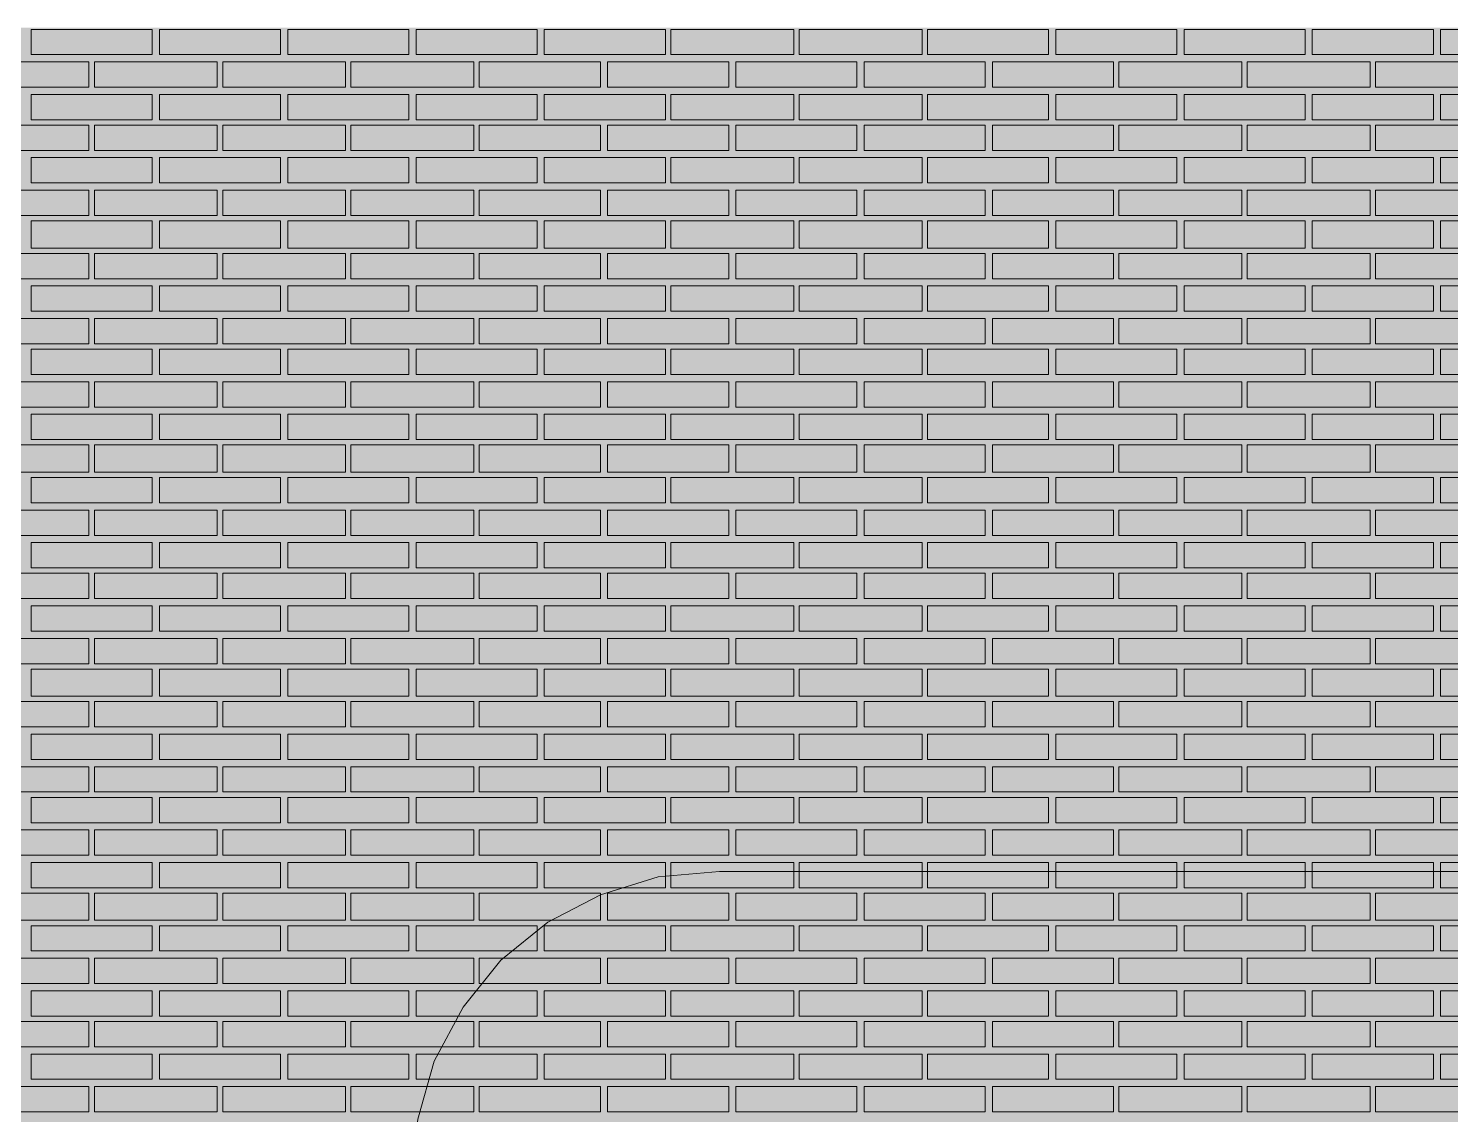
# Model space of a CAD drawing. Header units: millimetres. Extents: x -28928 to 100580, y -22867 to 36490.
# Drawn here: x 43594 to 46924, y -1090 to 1453 of the extents above; entities that cross this region are included whole.
import ezdxf

# ---------------------------------------------------------------- set-up
doc = ezdxf.new("R2010")
doc.units = ezdxf.units.MM
doc.layers.add('PDF _Геометрия', color=7, linetype='Continuous', true_color=0x8f8e8d)
doc.layers.add('PDF _Сплошная заливка', color=7, linetype='Continuous', true_color=0xffffff)

msp = doc.modelspace()

# ---------------------------------------------------------------- hatches: boundary and pattern name
at = {"layer": 'PDF _Сплошная заливка', "true_color": 0xdcd6cf, "transparency": 33554559}
h = msp.add_hatch(color=254, dxfattribs=at)
h.paths.add_polyline_path([(29617.6, 1544.1), (29617.6, 9028.4), (29486.4, 9028.4), (29486.4, 1544.1)])
h.paths.add_polyline_path([(47137.2, -1464), (47137.2, -4713.2), (55763.7, -4713.2), (55763.7, 1455.3), (29617.6, 1455.3), (29617.6, 1523), (29486.4, 1523), (29486.4, -4713.2), (45263, -4713.2), (45263, -1464)])

# ---------------------------------------------------------------- linework, layer by layer
at = {"layer": 'PDF _Геометрия', "lineweight": 9}
for points in [[(43883.7, 1391.8), (43744.1, 1391.8), (43600.3, 1391.8), (43600.3, 1451), (43744.1, 1451), (43883.7, 1451)], [(44184.1, 1391.8), (44044.5, 1391.8), (43900.7, 1391.8), (43900.7, 1451), (44044.5, 1451), (44184.1, 1451)], [(44484.5, 1391.8), (44340.7, 1391.8), (44201.1, 1391.8), (44201.1, 1451), (44340.7, 1451), (44484.5, 1451)], [(44784.9, 1391.8), (44641.1, 1391.8), (44501.4, 1391.8), (44501.4, 1451), (44641.1, 1451), (44784.9, 1451)], [(45085.3, 1391.8), (44941.4, 1391.8), (44801.8, 1391.8), (44801.8, 1451), (44941.4, 1451), (45085.3, 1451)], [(45385.7, 1391.8), (45241.8, 1391.8), (45098, 1391.8), (45098, 1451), (45241.8, 1451), (45385.7, 1451)], [(45686.1, 1391.8), (45542.2, 1391.8), (45398.4, 1391.8), (45398.4, 1451), (45542.2, 1451), (45686.1, 1451)], [(45982.2, 1391.8), (45842.6, 1391.8), (45698.7, 1391.8), (45698.7, 1451), (45842.6, 1451), (45982.2, 1451)], [(46282.6, 1391.8), (46143, 1391.8), (45999.1, 1391.8), (45999.1, 1451), (46143, 1451), (46282.6, 1451)], [(46583, 1391.8), (46439.1, 1391.8), (46299.5, 1391.8), (46299.5, 1451), (46439.1, 1451), (46583, 1451)], [(46883.4, 1391.8), (46739.5, 1391.8), (46599.9, 1391.8), (46599.9, 1451), (46739.5, 1451), (46883.4, 1451)], [(47183.7, 1391.8), (47039.9, 1391.8), (46900.3, 1391.8), (46900.3, 1451), (47039.9, 1451), (47183.7, 1451)], [(43735.7, 1374.9), (43735.7, 1315.7), (43452.2, 1315.7), (43452.2, 1374.9)], [(44036.1, 1374.9), (44036.1, 1315.7), (43748.4, 1315.7), (43748.4, 1374.9)], [(44336.4, 1374.9), (44336.4, 1315.7), (44048.7, 1315.7), (44048.7, 1374.9)], [(44636.8, 1374.9), (44636.8, 1315.7), (44349.1, 1315.7), (44349.1, 1374.9)], [(44933, 1374.9), (44933, 1315.7), (44649.5, 1315.7), (44649.5, 1374.9)], [(45233.4, 1374.9), (45233.4, 1315.7), (44949.9, 1315.7), (44949.9, 1374.9)], [(45533.7, 1374.9), (45533.7, 1315.7), (45250.3, 1315.7), (45250.3, 1374.9)], [(45834.1, 1374.9), (45834.1, 1315.7), (45550.7, 1315.7), (45550.7, 1374.9)], [(46134.5, 1374.9), (46134.5, 1315.7), (45851.1, 1315.7), (45851.1, 1374.9)], [(46434.9, 1374.9), (46434.9, 1315.7), (46147.2, 1315.7), (46147.2, 1374.9)], [(46735.3, 1374.9), (46735.3, 1315.7), (46447.6, 1315.7), (46447.6, 1374.9)], [(47031.4, 1374.9), (47031.4, 1315.7), (46748, 1315.7), (46748, 1374.9)], [(43883.7, 1239.5), (43744.1, 1239.5), (43600.3, 1239.5), (43600.3, 1298.7), (43744.1, 1298.7), (43883.7, 1298.7)], [(44184.1, 1239.5), (44044.5, 1239.5), (43900.7, 1239.5), (43900.7, 1298.7), (44044.5, 1298.7), (44184.1, 1298.7)], [(44484.5, 1239.5), (44340.7, 1239.5), (44201.1, 1239.5), (44201.1, 1298.7), (44340.7, 1298.7), (44484.5, 1298.7)], [(44784.9, 1239.5), (44641.1, 1239.5), (44501.4, 1239.5), (44501.4, 1298.7), (44641.1, 1298.7), (44784.9, 1298.7)], [(45085.3, 1239.5), (44941.4, 1239.5), (44801.8, 1239.5), (44801.8, 1298.7), (44941.4, 1298.7), (45085.3, 1298.7)], [(45385.7, 1239.5), (45241.8, 1239.5), (45098, 1239.5), (45098, 1298.7), (45241.8, 1298.7), (45385.7, 1298.7)], [(45686.1, 1239.5), (45542.2, 1239.5), (45398.4, 1239.5), (45398.4, 1298.7), (45542.2, 1298.7), (45686.1, 1298.7)], [(45982.2, 1239.5), (45842.6, 1239.5), (45698.7, 1239.5), (45698.7, 1298.7), (45842.6, 1298.7), (45982.2, 1298.7)], [(46282.6, 1239.5), (46143, 1239.5), (45999.1, 1239.5), (45999.1, 1298.7), (46143, 1298.7), (46282.6, 1298.7)], [(46583, 1239.5), (46439.1, 1239.5), (46299.5, 1239.5), (46299.5, 1298.7), (46439.1, 1298.7), (46583, 1298.7)], [(46883.4, 1239.5), (46739.5, 1239.5), (46599.9, 1239.5), (46599.9, 1298.7), (46739.5, 1298.7), (46883.4, 1298.7)], [(47183.7, 1239.5), (47039.9, 1239.5), (46900.3, 1239.5), (46900.3, 1298.7), (47039.9, 1298.7), (47183.7, 1298.7)], [(43735.7, 1226.8), (43735.7, 1167.6), (43452.2, 1167.6), (43452.2, 1226.8)], [(44036.1, 1226.8), (44036.1, 1167.6), (43748.4, 1167.6), (43748.4, 1226.8)], [(44336.4, 1226.8), (44336.4, 1167.6), (44048.7, 1167.6), (44048.7, 1226.8)], [(44636.8, 1226.8), (44636.8, 1167.6), (44349.1, 1167.6), (44349.1, 1226.8)], [(44933, 1226.8), (44933, 1167.6), (44649.5, 1167.6), (44649.5, 1226.8)], [(45233.4, 1226.8), (45233.4, 1167.6), (44949.9, 1167.6), (44949.9, 1226.8)], [(45533.7, 1226.8), (45533.7, 1167.6), (45250.3, 1167.6), (45250.3, 1226.8)], [(45834.1, 1226.8), (45834.1, 1167.6), (45550.7, 1167.6), (45550.7, 1226.8)], [(46134.5, 1226.8), (46134.5, 1167.6), (45851.1, 1167.6), (45851.1, 1226.8)], [(46434.9, 1226.8), (46434.9, 1167.6), (46147.2, 1167.6), (46147.2, 1226.8)], [(46735.3, 1226.8), (46735.3, 1167.6), (46447.6, 1167.6), (46447.6, 1226.8)], [(47031.4, 1226.8), (47031.4, 1167.6), (46748, 1167.6), (46748, 1226.8)], [(43883.7, 1091.4), (43744.1, 1091.4), (43600.3, 1091.4), (43600.3, 1150.7), (43744.1, 1150.7), (43883.7, 1150.7)], [(44184.1, 1091.4), (44044.5, 1091.4), (43900.7, 1091.4), (43900.7, 1150.7), (44044.5, 1150.7), (44184.1, 1150.7)], [(44484.5, 1091.4), (44340.7, 1091.4), (44201.1, 1091.4), (44201.1, 1150.7), (44340.7, 1150.7), (44484.5, 1150.7)], [(44784.9, 1091.4), (44641.1, 1091.4), (44501.4, 1091.4), (44501.4, 1150.7), (44641.1, 1150.7), (44784.9, 1150.7)], [(45085.3, 1091.4), (44941.4, 1091.4), (44801.8, 1091.4), (44801.8, 1150.7), (44941.4, 1150.7), (45085.3, 1150.7)], [(45385.7, 1091.4), (45241.8, 1091.4), (45098, 1091.4), (45098, 1150.7), (45241.8, 1150.7), (45385.7, 1150.7)], [(45686.1, 1091.4), (45542.2, 1091.4), (45398.4, 1091.4), (45398.4, 1150.7), (45542.2, 1150.7), (45686.1, 1150.7)], [(45982.2, 1091.4), (45842.6, 1091.4), (45698.7, 1091.4), (45698.7, 1150.7), (45842.6, 1150.7), (45982.2, 1150.7)], [(46282.6, 1091.4), (46143, 1091.4), (45999.1, 1091.4), (45999.1, 1150.7), (46143, 1150.7), (46282.6, 1150.7)], [(46583, 1091.4), (46439.1, 1091.4), (46299.5, 1091.4), (46299.5, 1150.7), (46439.1, 1150.7), (46583, 1150.7)], [(46883.4, 1091.4), (46739.5, 1091.4), (46599.9, 1091.4), (46599.9, 1150.7), (46739.5, 1150.7), (46883.4, 1150.7)], [(47183.7, 1091.4), (47039.9, 1091.4), (46900.3, 1091.4), (46900.3, 1150.7), (47039.9, 1150.7), (47183.7, 1150.7)], [(43735.7, 1074.5), (43735.7, 1015.3), (43452.2, 1015.3), (43452.2, 1074.5)], [(44036.1, 1074.5), (44036.1, 1015.3), (43748.4, 1015.3), (43748.4, 1074.5)], [(44336.4, 1074.5), (44336.4, 1015.3), (44048.7, 1015.3), (44048.7, 1074.5)], [(44636.8, 1074.5), (44636.8, 1015.3), (44349.1, 1015.3), (44349.1, 1074.5)], [(44933, 1074.5), (44933, 1015.3), (44649.5, 1015.3), (44649.5, 1074.5)], [(45233.4, 1074.5), (45233.4, 1015.3), (44949.9, 1015.3), (44949.9, 1074.5)], [(45533.7, 1074.5), (45533.7, 1015.3), (45250.3, 1015.3), (45250.3, 1074.5)], [(45834.1, 1074.5), (45834.1, 1015.3), (45550.7, 1015.3), (45550.7, 1074.5)], [(46134.5, 1074.5), (46134.5, 1015.3), (45851.1, 1015.3), (45851.1, 1074.5)], [(46434.9, 1074.5), (46434.9, 1015.3), (46147.2, 1015.3), (46147.2, 1074.5)], [(46735.3, 1074.5), (46735.3, 1015.3), (46447.6, 1015.3), (46447.6, 1074.5)], [(47031.4, 1074.5), (47031.4, 1015.3), (46748, 1015.3), (46748, 1074.5)], [(43883.7, 939.1), (43744.1, 939.1), (43600.3, 939.1), (43600.3, 1002.6), (43744.1, 1002.6), (43883.7, 1002.6)], [(44184.1, 939.1), (44044.5, 939.1), (43900.7, 939.1), (43900.7, 1002.6), (44044.5, 1002.6), (44184.1, 1002.6)], [(44484.5, 939.1), (44340.7, 939.1), (44201.1, 939.1), (44201.1, 1002.6), (44340.7, 1002.6), (44484.5, 1002.6)], [(44784.9, 939.1), (44641.1, 939.1), (44501.4, 939.1), (44501.4, 1002.6), (44641.1, 1002.6), (44784.9, 1002.6)], [(45085.3, 939.1), (44941.4, 939.1), (44801.8, 939.1), (44801.8, 1002.6), (44941.4, 1002.6), (45085.3, 1002.6)], [(45385.7, 939.1), (45241.8, 939.1), (45098, 939.1), (45098, 1002.6), (45241.8, 1002.6), (45385.7, 1002.6)], [(45686.1, 939.1), (45542.2, 939.1), (45398.4, 939.1), (45398.4, 1002.6), (45542.2, 1002.6), (45686.1, 1002.6)], [(45982.2, 939.1), (45842.6, 939.1), (45698.7, 939.1), (45698.7, 1002.6), (45842.6, 1002.6), (45982.2, 1002.6)], [(46282.6, 939.1), (46143, 939.1), (45999.1, 939.1), (45999.1, 1002.6), (46143, 1002.6), (46282.6, 1002.6)], [(46583, 939.1), (46439.1, 939.1), (46299.5, 939.1), (46299.5, 1002.6), (46439.1, 1002.6), (46583, 1002.6)], [(46883.4, 939.1), (46739.5, 939.1), (46599.9, 939.1), (46599.9, 1002.6), (46739.5, 1002.6), (46883.4, 1002.6)], [(47183.7, 939.1), (47039.9, 939.1), (46900.3, 939.1), (46900.3, 1002.6), (47039.9, 1002.6), (47183.7, 1002.6)], [(43735.7, 926.4), (43735.7, 867.2), (43452.2, 867.2), (43452.2, 926.4)], [(44036.1, 926.4), (44036.1, 867.2), (43748.4, 867.2), (43748.4, 926.4)], [(44336.4, 926.4), (44336.4, 867.2), (44048.7, 867.2), (44048.7, 926.4)], [(44636.8, 926.4), (44636.8, 867.2), (44349.1, 867.2), (44349.1, 926.4)], [(44933, 926.4), (44933, 867.2), (44649.5, 867.2), (44649.5, 926.4)], [(45233.4, 926.4), (45233.4, 867.2), (44949.9, 867.2), (44949.9, 926.4)], [(45533.7, 926.4), (45533.7, 867.2), (45250.3, 867.2), (45250.3, 926.4)], [(45834.1, 926.4), (45834.1, 867.2), (45550.7, 867.2), (45550.7, 926.4)], [(46134.5, 926.4), (46134.5, 867.2), (45851.1, 867.2), (45851.1, 926.4)], [(46434.9, 926.4), (46434.9, 867.2), (46147.2, 867.2), (46147.2, 926.4)], [(46735.3, 926.4), (46735.3, 867.2), (46447.6, 867.2), (46447.6, 926.4)], [(47031.4, 926.4), (47031.4, 867.2), (46748, 867.2), (46748, 926.4)], [(43883.7, 791), (43744.1, 791), (43600.3, 791), (43600.3, 850.3), (43744.1, 850.3), (43883.7, 850.3)], [(44184.1, 791), (44044.5, 791), (43900.7, 791), (43900.7, 850.3), (44044.5, 850.3), (44184.1, 850.3)], [(44484.5, 791), (44340.7, 791), (44201.1, 791), (44201.1, 850.3), (44340.7, 850.3), (44484.5, 850.3)], [(44784.9, 791), (44641.1, 791), (44501.4, 791), (44501.4, 850.3), (44641.1, 850.3), (44784.9, 850.3)], [(45085.3, 791), (44941.4, 791), (44801.8, 791), (44801.8, 850.3), (44941.4, 850.3), (45085.3, 850.3)], [(45385.7, 791), (45241.8, 791), (45098, 791), (45098, 850.3), (45241.8, 850.3), (45385.7, 850.3)], [(45686.1, 791), (45542.2, 791), (45398.4, 791), (45398.4, 850.3), (45542.2, 850.3), (45686.1, 850.3)], [(45982.2, 791), (45842.6, 791), (45698.7, 791), (45698.7, 850.3), (45842.6, 850.3), (45982.2, 850.3)], [(46282.6, 791), (46143, 791), (45999.1, 791), (45999.1, 850.3), (46143, 850.3), (46282.6, 850.3)], [(46583, 791), (46439.1, 791), (46299.5, 791), (46299.5, 850.3), (46439.1, 850.3), (46583, 850.3)], [(46883.4, 791), (46739.5, 791), (46599.9, 791), (46599.9, 850.3), (46739.5, 850.3), (46883.4, 850.3)], [(47183.7, 791), (47039.9, 791), (46900.3, 791), (46900.3, 850.3), (47039.9, 850.3), (47183.7, 850.3)], [(43735.7, 774.1), (43735.7, 714.9), (43452.2, 714.9), (43452.2, 774.1)], [(44036.1, 774.1), (44036.1, 714.9), (43748.4, 714.9), (43748.4, 774.1)], [(44336.4, 774.1), (44336.4, 714.9), (44048.7, 714.9), (44048.7, 774.1)], [(44636.8, 774.1), (44636.8, 714.9), (44349.1, 714.9), (44349.1, 774.1)], [(44933, 774.1), (44933, 714.9), (44649.5, 714.9), (44649.5, 774.1)], [(45233.4, 774.1), (45233.4, 714.9), (44949.9, 714.9), (44949.9, 774.1)], [(45533.7, 774.1), (45533.7, 714.9), (45250.3, 714.9), (45250.3, 774.1)], [(45834.1, 774.1), (45834.1, 714.9), (45550.7, 714.9), (45550.7, 774.1)], [(46134.5, 774.1), (46134.5, 714.9), (45851.1, 714.9), (45851.1, 774.1)], [(46434.9, 774.1), (46434.9, 714.9), (46147.2, 714.9), (46147.2, 774.1)], [(46735.3, 774.1), (46735.3, 714.9), (46447.6, 714.9), (46447.6, 774.1)], [(47031.4, 774.1), (47031.4, 714.9), (46748, 714.9), (46748, 774.1)], [(43883.7, 643), (43744.1, 643), (43600.3, 643), (43600.3, 702.2), (43744.1, 702.2), (43883.7, 702.2)], [(44184.1, 643), (44044.5, 643), (43900.7, 643), (43900.7, 702.2), (44044.5, 702.2), (44184.1, 702.2)], [(44484.5, 643), (44340.7, 643), (44201.1, 643), (44201.1, 702.2), (44340.7, 702.2), (44484.5, 702.2)], [(44784.9, 643), (44641.1, 643), (44501.4, 643), (44501.4, 702.2), (44641.1, 702.2), (44784.9, 702.2)], [(45085.3, 643), (44941.4, 643), (44801.8, 643), (44801.8, 702.2), (44941.4, 702.2), (45085.3, 702.2)], [(45385.7, 643), (45241.8, 643), (45098, 643), (45098, 702.2), (45241.8, 702.2), (45385.7, 702.2)], [(45686.1, 643), (45542.2, 643), (45398.4, 643), (45398.4, 702.2), (45542.2, 702.2), (45686.1, 702.2)], [(45982.2, 643), (45842.6, 643), (45698.7, 643), (45698.7, 702.2), (45842.6, 702.2), (45982.2, 702.2)], [(46282.6, 643), (46143, 643), (45999.1, 643), (45999.1, 702.2), (46143, 702.2), (46282.6, 702.2)], [(46583, 643), (46439.1, 643), (46299.5, 643), (46299.5, 702.2), (46439.1, 702.2), (46583, 702.2)], [(46883.4, 643), (46739.5, 643), (46599.9, 643), (46599.9, 702.2), (46739.5, 702.2), (46883.4, 702.2)], [(47183.7, 643), (47039.9, 643), (46900.3, 643), (46900.3, 702.2), (47039.9, 702.2), (47183.7, 702.2)], [(43735.7, 626), (43735.7, 566.8), (43452.2, 566.8), (43452.2, 626)], [(44036.1, 626), (44036.1, 566.8), (43748.4, 566.8), (43748.4, 626)], [(44336.4, 626), (44336.4, 566.8), (44048.7, 566.8), (44048.7, 626)], [(44636.8, 626), (44636.8, 566.8), (44349.1, 566.8), (44349.1, 626)], [(44933, 626), (44933, 566.8), (44649.5, 566.8), (44649.5, 626)], [(45233.4, 626), (45233.4, 566.8), (44949.9, 566.8), (44949.9, 626)], [(45533.7, 626), (45533.7, 566.8), (45250.3, 566.8), (45250.3, 626)], [(45834.1, 626), (45834.1, 566.8), (45550.7, 566.8), (45550.7, 626)], [(46134.5, 626), (46134.5, 566.8), (45851.1, 566.8), (45851.1, 626)], [(46434.9, 626), (46434.9, 566.8), (46147.2, 566.8), (46147.2, 626)], [(46735.3, 626), (46735.3, 566.8), (46447.6, 566.8), (46447.6, 626)], [(47031.4, 626), (47031.4, 566.8), (46748, 566.8), (46748, 626)], [(43883.7, 490.7), (43744.1, 490.7), (43600.3, 490.7), (43600.3, 549.9), (43744.1, 549.9), (43883.7, 549.9)], [(44184.1, 490.7), (44044.5, 490.7), (43900.7, 490.7), (43900.7, 549.9), (44044.5, 549.9), (44184.1, 549.9)], [(44484.5, 490.7), (44340.7, 490.7), (44201.1, 490.7), (44201.1, 549.9), (44340.7, 549.9), (44484.5, 549.9)], [(44784.9, 490.7), (44641.1, 490.7), (44501.4, 490.7), (44501.4, 549.9), (44641.1, 549.9), (44784.9, 549.9)], [(45085.3, 490.7), (44941.4, 490.7), (44801.8, 490.7), (44801.8, 549.9), (44941.4, 549.9), (45085.3, 549.9)], [(45385.7, 490.7), (45241.8, 490.7), (45098, 490.7), (45098, 549.9), (45241.8, 549.9), (45385.7, 549.9)], [(45686.1, 490.7), (45542.2, 490.7), (45398.4, 490.7), (45398.4, 549.9), (45542.2, 549.9), (45686.1, 549.9)], [(45982.2, 490.7), (45842.6, 490.7), (45698.7, 490.7), (45698.7, 549.9), (45842.6, 549.9), (45982.2, 549.9)], [(46282.6, 490.7), (46143, 490.7), (45999.1, 490.7), (45999.1, 549.9), (46143, 549.9), (46282.6, 549.9)], [(46583, 490.7), (46439.1, 490.7), (46299.5, 490.7), (46299.5, 549.9), (46439.1, 549.9), (46583, 549.9)], [(46883.4, 490.7), (46739.5, 490.7), (46599.9, 490.7), (46599.9, 549.9), (46739.5, 549.9), (46883.4, 549.9)], [(47183.7, 490.7), (47039.9, 490.7), (46900.3, 490.7), (46900.3, 549.9), (47039.9, 549.9), (47183.7, 549.9)], [(43735.7, 478), (43735.7, 414.5), (43452.2, 414.5), (43452.2, 478)], [(44036.1, 478), (44036.1, 414.5), (43748.4, 414.5), (43748.4, 478)], [(44336.4, 478), (44336.4, 414.5), (44048.7, 414.5), (44048.7, 478)], [(44636.8, 478), (44636.8, 414.5), (44349.1, 414.5), (44349.1, 478)], [(44933, 478), (44933, 414.5), (44649.5, 414.5), (44649.5, 478)], [(45233.4, 478), (45233.4, 414.5), (44949.9, 414.5), (44949.9, 478)], [(45533.7, 478), (45533.7, 414.5), (45250.3, 414.5), (45250.3, 478)], [(45834.1, 478), (45834.1, 414.5), (45550.7, 414.5), (45550.7, 478)], [(46134.5, 478), (46134.5, 414.5), (45851.1, 414.5), (45851.1, 478)], [(46434.9, 478), (46434.9, 414.5), (46147.2, 414.5), (46147.2, 478)], [(46735.3, 478), (46735.3, 414.5), (46447.6, 414.5), (46447.6, 478)], [(47031.4, 478), (47031.4, 414.5), (46748, 414.5), (46748, 478)], [(43883.7, 342.6), (43744.1, 342.6), (43600.3, 342.6), (43600.3, 401.8), (43744.1, 401.8), (43883.7, 401.8)], [(44184.1, 342.6), (44044.5, 342.6), (43900.7, 342.6), (43900.7, 401.8), (44044.5, 401.8), (44184.1, 401.8)], [(44484.5, 342.6), (44340.7, 342.6), (44201.1, 342.6), (44201.1, 401.8), (44340.7, 401.8), (44484.5, 401.8)], [(44784.9, 342.6), (44641.1, 342.6), (44501.4, 342.6), (44501.4, 401.8), (44641.1, 401.8), (44784.9, 401.8)], [(45085.3, 342.6), (44941.4, 342.6), (44801.8, 342.6), (44801.8, 401.8), (44941.4, 401.8), (45085.3, 401.8)], [(45385.7, 342.6), (45241.8, 342.6), (45098, 342.6), (45098, 401.8), (45241.8, 401.8), (45385.7, 401.8)], [(45686.1, 342.6), (45542.2, 342.6), (45398.4, 342.6), (45398.4, 401.8), (45542.2, 401.8), (45686.1, 401.8)], [(45982.2, 342.6), (45842.6, 342.6), (45698.7, 342.6), (45698.7, 401.8), (45842.6, 401.8), (45982.2, 401.8)], [(46282.6, 342.6), (46143, 342.6), (45999.1, 342.6), (45999.1, 401.8), (46143, 401.8), (46282.6, 401.8)], [(46583, 342.6), (46439.1, 342.6), (46299.5, 342.6), (46299.5, 401.8), (46439.1, 401.8), (46583, 401.8)], [(46883.4, 342.6), (46739.5, 342.6), (46599.9, 342.6), (46599.9, 401.8), (46739.5, 401.8), (46883.4, 401.8)], [(47183.7, 342.6), (47039.9, 342.6), (46900.3, 342.6), (46900.3, 401.8), (47039.9, 401.8), (47183.7, 401.8)], [(43735.7, 325.7), (43735.7, 266.4), (43452.2, 266.4), (43452.2, 325.7)], [(44036.1, 325.7), (44036.1, 266.4), (43748.4, 266.4), (43748.4, 325.7)], [(44336.4, 325.7), (44336.4, 266.4), (44048.7, 266.4), (44048.7, 325.7)], [(44636.8, 325.7), (44636.8, 266.4), (44349.1, 266.4), (44349.1, 325.7)], [(44933, 325.7), (44933, 266.4), (44649.5, 266.4), (44649.5, 325.7)], [(45233.4, 325.7), (45233.4, 266.4), (44949.9, 266.4), (44949.9, 325.7)], [(45533.7, 325.7), (45533.7, 266.4), (45250.3, 266.4), (45250.3, 325.7)], [(45834.1, 325.7), (45834.1, 266.4), (45550.7, 266.4), (45550.7, 325.7)], [(46134.5, 325.7), (46134.5, 266.4), (45851.1, 266.4), (45851.1, 325.7)], [(46434.9, 325.7), (46434.9, 266.4), (46147.2, 266.4), (46147.2, 325.7)], [(46735.3, 325.7), (46735.3, 266.4), (46447.6, 266.4), (46447.6, 325.7)], [(47031.4, 325.7), (47031.4, 266.4), (46748, 266.4), (46748, 325.7)], [(43883.7, 190.3), (43744.1, 190.3), (43600.3, 190.3), (43600.3, 249.5), (43744.1, 249.5), (43883.7, 249.5)], [(44184.1, 190.3), (44044.5, 190.3), (43900.7, 190.3), (43900.7, 249.5), (44044.5, 249.5), (44184.1, 249.5)], [(44484.5, 190.3), (44340.7, 190.3), (44201.1, 190.3), (44201.1, 249.5), (44340.7, 249.5), (44484.5, 249.5)], [(44784.9, 190.3), (44641.1, 190.3), (44501.4, 190.3), (44501.4, 249.5), (44641.1, 249.5), (44784.9, 249.5)], [(45085.3, 190.3), (44941.4, 190.3), (44801.8, 190.3), (44801.8, 249.5), (44941.4, 249.5), (45085.3, 249.5)], [(45385.7, 190.3), (45241.8, 190.3), (45098, 190.3), (45098, 249.5), (45241.8, 249.5), (45385.7, 249.5)], [(45686.1, 190.3), (45542.2, 190.3), (45398.4, 190.3), (45398.4, 249.5), (45542.2, 249.5), (45686.1, 249.5)], [(45982.2, 190.3), (45842.6, 190.3), (45698.7, 190.3), (45698.7, 249.5), (45842.6, 249.5), (45982.2, 249.5)], [(46282.6, 190.3), (46143, 190.3), (45999.1, 190.3), (45999.1, 249.5), (46143, 249.5), (46282.6, 249.5)], [(46583, 190.3), (46439.1, 190.3), (46299.5, 190.3), (46299.5, 249.5), (46439.1, 249.5), (46583, 249.5)], [(46883.4, 190.3), (46739.5, 190.3), (46599.9, 190.3), (46599.9, 249.5), (46739.5, 249.5), (46883.4, 249.5)], [(47183.7, 190.3), (47039.9, 190.3), (46900.3, 190.3), (46900.3, 249.5), (47039.9, 249.5), (47183.7, 249.5)], [(43735.7, 177.6), (43735.7, 118.4), (43452.2, 118.4), (43452.2, 177.6)], [(44036.1, 177.6), (44036.1, 118.4), (43748.4, 118.4), (43748.4, 177.6)], [(44336.4, 177.6), (44336.4, 118.4), (44048.7, 118.4), (44048.7, 177.6)], [(44636.8, 177.6), (44636.8, 118.4), (44349.1, 118.4), (44349.1, 177.6)], [(44933, 177.6), (44933, 118.4), (44649.5, 118.4), (44649.5, 177.6)], [(45233.4, 177.6), (45233.4, 118.4), (44949.9, 118.4), (44949.9, 177.6)], [(45533.7, 177.6), (45533.7, 118.4), (45250.3, 118.4), (45250.3, 177.6)], [(45834.1, 177.6), (45834.1, 118.4), (45550.7, 118.4), (45550.7, 177.6)], [(46134.5, 177.6), (46134.5, 118.4), (45851.1, 118.4), (45851.1, 177.6)], [(46434.9, 177.6), (46434.9, 118.4), (46147.2, 118.4), (46147.2, 177.6)], [(46735.3, 177.6), (46735.3, 118.4), (46447.6, 118.4), (46447.6, 177.6)], [(47031.4, 177.6), (47031.4, 118.4), (46748, 118.4), (46748, 177.6)], [(43883.7, 42.2), (43744.1, 42.2), (43600.3, 42.2), (43600.3, 101.4), (43744.1, 101.4), (43883.7, 101.4)], [(44184.1, 42.2), (44044.5, 42.2), (43900.7, 42.2), (43900.7, 101.4), (44044.5, 101.4), (44184.1, 101.4)], [(44484.5, 42.2), (44340.7, 42.2), (44201.1, 42.2), (44201.1, 101.4), (44340.7, 101.4), (44484.5, 101.4)], [(44784.9, 42.2), (44641.1, 42.2), (44501.4, 42.2), (44501.4, 101.4), (44641.1, 101.4), (44784.9, 101.4)], [(45085.3, 42.2), (44941.4, 42.2), (44801.8, 42.2), (44801.8, 101.4), (44941.4, 101.4), (45085.3, 101.4)], [(45385.7, 42.2), (45241.8, 42.2), (45098, 42.2), (45098, 101.4), (45241.8, 101.4), (45385.7, 101.4)], [(45686.1, 42.2), (45542.2, 42.2), (45398.4, 42.2), (45398.4, 101.4), (45542.2, 101.4), (45686.1, 101.4)], [(45982.2, 42.2), (45842.6, 42.2), (45698.7, 42.2), (45698.7, 101.4), (45842.6, 101.4), (45982.2, 101.4)], [(46282.6, 42.2), (46143, 42.2), (45999.1, 42.2), (45999.1, 101.4), (46143, 101.4), (46282.6, 101.4)], [(46583, 42.2), (46439.1, 42.2), (46299.5, 42.2), (46299.5, 101.4), (46439.1, 101.4), (46583, 101.4)], [(46883.4, 42.2), (46739.5, 42.2), (46599.9, 42.2), (46599.9, 101.4), (46739.5, 101.4), (46883.4, 101.4)], [(47183.7, 42.2), (47039.9, 42.2), (46900.3, 42.2), (46900.3, 101.4), (47039.9, 101.4), (47183.7, 101.4)], [(43735.7, 25.3), (43735.7, -34), (43452.2, -34), (43452.2, 25.3)], [(44036.1, 25.3), (44036.1, -34), (43748.4, -34), (43748.4, 25.3)], [(44336.4, 25.3), (44336.4, -34), (44048.7, -34), (44048.7, 25.3)], [(44636.8, 25.3), (44636.8, -34), (44349.1, -34), (44349.1, 25.3)], [(44933, 25.3), (44933, -34), (44649.5, -34), (44649.5, 25.3)], [(45233.4, 25.3), (45233.4, -34), (44949.9, -34), (44949.9, 25.3)], [(45533.7, 25.3), (45533.7, -34), (45250.3, -34), (45250.3, 25.3)], [(45834.1, 25.3), (45834.1, -34), (45550.7, -34), (45550.7, 25.3)], [(46134.5, 25.3), (46134.5, -34), (45851.1, -34), (45851.1, 25.3)], [(46434.9, 25.3), (46434.9, -34), (46147.2, -34), (46147.2, 25.3)], [(46735.3, 25.3), (46735.3, -34), (46447.6, -34), (46447.6, 25.3)], [(47031.4, 25.3), (47031.4, -34), (46748, -34), (46748, 25.3)], [(43883.7, -110.1), (43744.1, -110.1), (43600.3, -110.1), (43600.3, -46.6), (43744.1, -46.6), (43883.7, -46.6)], [(44184.1, -110.1), (44044.5, -110.1), (43900.7, -110.1), (43900.7, -46.6), (44044.5, -46.6), (44184.1, -46.6)], [(44484.5, -110.1), (44340.7, -110.1), (44201.1, -110.1), (44201.1, -46.6), (44340.7, -46.6), (44484.5, -46.6)], [(44784.9, -110.1), (44641.1, -110.1), (44501.4, -110.1), (44501.4, -46.6), (44641.1, -46.6), (44784.9, -46.6)], [(45085.3, -110.1), (44941.4, -110.1), (44801.8, -110.1), (44801.8, -46.6), (44941.4, -46.6), (45085.3, -46.6)], [(45385.7, -110.1), (45241.8, -110.1), (45098, -110.1), (45098, -46.6), (45241.8, -46.6), (45385.7, -46.6)], [(45686.1, -110.1), (45542.2, -110.1), (45398.4, -110.1), (45398.4, -46.6), (45542.2, -46.6), (45686.1, -46.6)], [(45982.2, -110.1), (45842.6, -110.1), (45698.7, -110.1), (45698.7, -46.6), (45842.6, -46.6), (45982.2, -46.6)], [(46282.6, -110.1), (46143, -110.1), (45999.1, -110.1), (45999.1, -46.6), (46143, -46.6), (46282.6, -46.6)], [(46583, -110.1), (46439.1, -110.1), (46299.5, -110.1), (46299.5, -46.6), (46439.1, -46.6), (46583, -46.6)], [(46883.4, -110.1), (46739.5, -110.1), (46599.9, -110.1), (46599.9, -46.6), (46739.5, -46.6), (46883.4, -46.6)], [(47183.7, -110.1), (47039.9, -110.1), (46900.3, -110.1), (46900.3, -46.6), (47039.9, -46.6), (47183.7, -46.6)], [(43735.7, -122.8), (43735.7, -182), (43452.2, -182), (43452.2, -122.8)], [(44036.1, -122.8), (44036.1, -182), (43748.4, -182), (43748.4, -122.8)], [(44336.4, -122.8), (44336.4, -182), (44048.7, -182), (44048.7, -122.8)], [(44636.8, -122.8), (44636.8, -182), (44349.1, -182), (44349.1, -122.8)], [(44933, -122.8), (44933, -182), (44649.5, -182), (44649.5, -122.8)], [(45233.4, -122.8), (45233.4, -182), (44949.9, -182), (44949.9, -122.8)], [(45533.7, -122.8), (45533.7, -182), (45250.3, -182), (45250.3, -122.8)], [(45834.1, -122.8), (45834.1, -182), (45550.7, -182), (45550.7, -122.8)], [(46134.5, -122.8), (46134.5, -182), (45851.1, -182), (45851.1, -122.8)], [(46434.9, -122.8), (46434.9, -182), (46147.2, -182), (46147.2, -122.8)], [(46735.3, -122.8), (46735.3, -182), (46447.6, -182), (46447.6, -122.8)], [(47031.4, -122.8), (47031.4, -182), (46748, -182), (46748, -122.8)], [(43883.7, -258.2), (43744.1, -258.2), (43600.3, -258.2), (43600.3, -199), (43744.1, -199), (43883.7, -199)], [(44184.1, -258.2), (44044.5, -258.2), (43900.7, -258.2), (43900.7, -199), (44044.5, -199), (44184.1, -199)], [(44484.5, -258.2), (44340.7, -258.2), (44201.1, -258.2), (44201.1, -199), (44340.7, -199), (44484.5, -199)], [(44784.9, -258.2), (44641.1, -258.2), (44501.4, -258.2), (44501.4, -199), (44641.1, -199), (44784.9, -199)], [(45085.3, -258.2), (44941.4, -258.2), (44801.8, -258.2), (44801.8, -199), (44941.4, -199), (45085.3, -199)], [(45385.7, -258.2), (45241.8, -258.2), (45098, -258.2), (45098, -199), (45241.8, -199), (45385.7, -199)], [(45686.1, -258.2), (45542.2, -258.2), (45398.4, -258.2), (45398.4, -199), (45542.2, -199), (45686.1, -199)], [(45982.2, -258.2), (45842.6, -258.2), (45698.7, -258.2), (45698.7, -199), (45842.6, -199), (45982.2, -199)], [(46282.6, -258.2), (46143, -258.2), (45999.1, -258.2), (45999.1, -199), (46143, -199), (46282.6, -199)], [(46583, -258.2), (46439.1, -258.2), (46299.5, -258.2), (46299.5, -199), (46439.1, -199), (46583, -199)], [(46883.4, -258.2), (46739.5, -258.2), (46599.9, -258.2), (46599.9, -199), (46739.5, -199), (46883.4, -199)], [(47183.7, -258.2), (47039.9, -258.2), (46900.3, -258.2), (46900.3, -199), (47039.9, -199), (47183.7, -199)], [(43735.7, -275.1), (43735.7, -334.3), (43452.2, -334.3), (43452.2, -275.1)], [(44036.1, -275.1), (44036.1, -334.3), (43748.4, -334.3), (43748.4, -275.1)], [(44336.4, -275.1), (44336.4, -334.3), (44048.7, -334.3), (44048.7, -275.1)], [(44636.8, -275.1), (44636.8, -334.3), (44349.1, -334.3), (44349.1, -275.1)], [(44933, -275.1), (44933, -334.3), (44649.5, -334.3), (44649.5, -275.1)], [(45233.4, -275.1), (45233.4, -334.3), (44949.9, -334.3), (44949.9, -275.1)], [(45533.7, -275.1), (45533.7, -334.3), (45250.3, -334.3), (45250.3, -275.1)], [(45834.1, -275.1), (45834.1, -334.3), (45550.7, -334.3), (45550.7, -275.1)], [(46134.5, -275.1), (46134.5, -334.3), (45851.1, -334.3), (45851.1, -275.1)], [(46434.9, -275.1), (46434.9, -334.3), (46147.2, -334.3), (46147.2, -275.1)], [(46735.3, -275.1), (46735.3, -334.3), (46447.6, -334.3), (46447.6, -275.1)], [(47031.4, -275.1), (47031.4, -334.3), (46748, -334.3), (46748, -275.1)], [(43883.7, -406.3), (43744.1, -406.3), (43600.3, -406.3), (43600.3, -347), (43744.1, -347), (43883.7, -347)], [(44184.1, -406.3), (44044.5, -406.3), (43900.7, -406.3), (43900.7, -347), (44044.5, -347), (44184.1, -347)], [(44484.5, -406.3), (44340.7, -406.3), (44201.1, -406.3), (44201.1, -347), (44340.7, -347), (44484.5, -347)], [(44784.9, -406.3), (44641.1, -406.3), (44501.4, -406.3), (44501.4, -347), (44641.1, -347), (44784.9, -347)], [(45085.3, -406.3), (44941.4, -406.3), (44801.8, -406.3), (44801.8, -347), (44941.4, -347), (45085.3, -347)], [(45385.7, -406.3), (45241.8, -406.3), (45098, -406.3), (45098, -347), (45241.8, -347), (45385.7, -347)], [(45686.1, -406.3), (45542.2, -406.3), (45398.4, -406.3), (45398.4, -347), (45542.2, -347), (45686.1, -347)], [(45982.2, -406.3), (45842.6, -406.3), (45698.7, -406.3), (45698.7, -347), (45842.6, -347), (45982.2, -347)], [(46282.6, -406.3), (46143, -406.3), (45999.1, -406.3), (45999.1, -347), (46143, -347), (46282.6, -347)], [(46583, -406.3), (46439.1, -406.3), (46299.5, -406.3), (46299.5, -347), (46439.1, -347), (46583, -347)], [(46883.4, -406.3), (46739.5, -406.3), (46599.9, -406.3), (46599.9, -347), (46739.5, -347), (46883.4, -347)], [(47183.7, -406.3), (47039.9, -406.3), (46900.3, -406.3), (46900.3, -347), (47039.9, -347), (47183.7, -347)], [(43735.7, -423.2), (43735.7, -482.4), (43452.2, -482.4), (43452.2, -423.2)], [(44036.1, -423.2), (44036.1, -482.4), (43748.4, -482.4), (43748.4, -423.2)], [(44336.4, -423.2), (44336.4, -482.4), (44048.7, -482.4), (44048.7, -423.2)], [(44636.8, -423.2), (44636.8, -482.4), (44349.1, -482.4), (44349.1, -423.2)], [(44933, -423.2), (44933, -482.4), (44649.5, -482.4), (44649.5, -423.2)], [(45233.4, -423.2), (45233.4, -482.4), (44949.9, -482.4), (44949.9, -423.2)], [(45533.7, -423.2), (45533.7, -482.4), (45250.3, -482.4), (45250.3, -423.2)], [(45834.1, -423.2), (45834.1, -482.4), (45550.7, -482.4), (45550.7, -423.2)], [(46134.5, -423.2), (46134.5, -482.4), (45851.1, -482.4), (45851.1, -423.2)], [(46434.9, -423.2), (46434.9, -482.4), (46147.2, -482.4), (46147.2, -423.2)], [(46735.3, -423.2), (46735.3, -482.4), (46447.6, -482.4), (46447.6, -423.2)], [(47031.4, -423.2), (47031.4, -482.4), (46748, -482.4), (46748, -423.2)], [(43883.7, -558.6), (43744.1, -558.6), (43600.3, -558.6), (43600.3, -499.3), (43744.1, -499.3), (43883.7, -499.3)], [(44184.1, -558.6), (44044.5, -558.6), (43900.7, -558.6), (43900.7, -499.3), (44044.5, -499.3), (44184.1, -499.3)], [(44484.5, -558.6), (44340.7, -558.6), (44201.1, -558.6), (44201.1, -499.3), (44340.7, -499.3), (44484.5, -499.3)], [(44784.9, -558.6), (44641.1, -558.6), (44501.4, -558.6), (44501.4, -499.3), (44641.1, -499.3), (44784.9, -499.3)], [(45085.3, -558.6), (44941.4, -558.6), (44801.8, -558.6), (44801.8, -499.3), (44941.4, -499.3), (45085.3, -499.3)], [(45385.7, -558.6), (45241.8, -558.6), (45098, -558.6), (45098, -499.3), (45241.8, -499.3), (45385.7, -499.3)], [(45686.1, -558.6), (45542.2, -558.6), (45398.4, -558.6), (45398.4, -499.3), (45542.2, -499.3), (45686.1, -499.3)], [(45982.2, -558.6), (45842.6, -558.6), (45698.7, -558.6), (45698.7, -499.3), (45842.6, -499.3), (45982.2, -499.3)], [(46282.6, -558.6), (46143, -558.6), (45999.1, -558.6), (45999.1, -499.3), (46143, -499.3), (46282.6, -499.3)], [(46583, -558.6), (46439.1, -558.6), (46299.5, -558.6), (46299.5, -499.3), (46439.1, -499.3), (46583, -499.3)], [(46883.4, -558.6), (46739.5, -558.6), (46599.9, -558.6), (46599.9, -499.3), (46739.5, -499.3), (46883.4, -499.3)], [(47183.7, -558.6), (47039.9, -558.6), (46900.3, -558.6), (46900.3, -499.3), (47039.9, -499.3), (47183.7, -499.3)], [(43735.7, -571.3), (43735.7, -634.7), (43452.2, -634.7), (43452.2, -571.3)], [(44036.1, -571.3), (44036.1, -634.7), (43748.4, -634.7), (43748.4, -571.3)], [(44336.4, -571.3), (44336.4, -634.7), (44048.7, -634.7), (44048.7, -571.3)], [(44636.8, -571.3), (44636.8, -634.7), (44349.1, -634.7), (44349.1, -571.3)], [(44933, -571.3), (44933, -634.7), (44649.5, -634.7), (44649.5, -571.3)], [(45233.4, -571.3), (45233.4, -634.7), (44949.9, -634.7), (44949.9, -571.3)], [(45533.7, -571.3), (45533.7, -634.7), (45250.3, -634.7), (45250.3, -571.3)], [(45834.1, -571.3), (45834.1, -634.7), (45550.7, -634.7), (45550.7, -571.3)], [(46134.5, -571.3), (46134.5, -634.7), (45851.1, -634.7), (45851.1, -571.3)], [(46434.9, -571.3), (46434.9, -634.7), (46147.2, -634.7), (46147.2, -571.3)], [(46735.3, -571.3), (46735.3, -634.7), (46447.6, -634.7), (46447.6, -571.3)], [(47031.4, -571.3), (47031.4, -634.7), (46748, -634.7), (46748, -571.3)], [(43883.7, -706.6), (43744.1, -706.6), (43600.3, -706.6), (43600.3, -647.4), (43744.1, -647.4), (43883.7, -647.4)], [(44184.1, -706.6), (44044.5, -706.6), (43900.7, -706.6), (43900.7, -647.4), (44044.5, -647.4), (44184.1, -647.4)], [(44484.5, -706.6), (44340.7, -706.6), (44201.1, -706.6), (44201.1, -647.4), (44340.7, -647.4), (44484.5, -647.4)], [(44784.9, -706.6), (44641.1, -706.6), (44501.4, -706.6), (44501.4, -647.4), (44641.1, -647.4), (44784.9, -647.4)], [(45085.3, -706.6), (44941.4, -706.6), (44801.8, -706.6), (44801.8, -647.4), (44941.4, -647.4), (45085.3, -647.4)], [(45385.7, -706.6), (45241.8, -706.6), (45098, -706.6), (45098, -647.4), (45241.8, -647.4), (45385.7, -647.4)], [(45686.1, -706.6), (45542.2, -706.6), (45398.4, -706.6), (45398.4, -647.4), (45542.2, -647.4), (45686.1, -647.4)], [(45982.2, -706.6), (45842.6, -706.6), (45698.7, -706.6), (45698.7, -647.4), (45842.6, -647.4), (45982.2, -647.4)], [(46282.6, -706.6), (46143, -706.6), (45999.1, -706.6), (45999.1, -647.4), (46143, -647.4), (46282.6, -647.4)], [(46583, -706.6), (46439.1, -706.6), (46299.5, -706.6), (46299.5, -647.4), (46439.1, -647.4), (46583, -647.4)], [(46883.4, -706.6), (46739.5, -706.6), (46599.9, -706.6), (46599.9, -647.4), (46739.5, -647.4), (46883.4, -647.4)], [(47183.7, -706.6), (47039.9, -706.6), (46900.3, -706.6), (46900.3, -647.4), (47039.9, -647.4), (47183.7, -647.4)], [(43735.7, -723.6), (43735.7, -782.8), (43452.2, -782.8), (43452.2, -723.6)], [(44036.1, -723.6), (44036.1, -782.8), (43748.4, -782.8), (43748.4, -723.6)], [(44336.4, -723.6), (44336.4, -782.8), (44048.7, -782.8), (44048.7, -723.6)], [(44636.8, -723.6), (44636.8, -782.8), (44349.1, -782.8), (44349.1, -723.6)], [(44933, -723.6), (44933, -782.8), (44649.5, -782.8), (44649.5, -723.6)], [(45233.4, -723.6), (45233.4, -782.8), (44949.9, -782.8), (44949.9, -723.6)], [(45533.7, -723.6), (45533.7, -782.8), (45250.3, -782.8), (45250.3, -723.6)], [(45834.1, -723.6), (45834.1, -782.8), (45550.7, -782.8), (45550.7, -723.6)], [(46134.5, -723.6), (46134.5, -782.8), (45851.1, -782.8), (45851.1, -723.6)], [(46434.9, -723.6), (46434.9, -782.8), (46147.2, -782.8), (46147.2, -723.6)], [(46735.3, -723.6), (46735.3, -782.8), (46447.6, -782.8), (46447.6, -723.6)], [(47031.4, -723.6), (47031.4, -782.8), (46748, -782.8), (46748, -723.6)], [(43883.7, -859), (43744.1, -859), (43600.3, -859), (43600.3, -799.7), (43744.1, -799.7), (43883.7, -799.7)], [(44184.1, -859), (44044.5, -859), (43900.7, -859), (43900.7, -799.7), (44044.5, -799.7), (44184.1, -799.7)], [(44484.5, -859), (44340.7, -859), (44201.1, -859), (44201.1, -799.7), (44340.7, -799.7), (44484.5, -799.7)], [(44784.9, -859), (44641.1, -859), (44501.4, -859), (44501.4, -799.7), (44641.1, -799.7), (44784.9, -799.7)], [(45085.3, -859), (44941.4, -859), (44801.8, -859), (44801.8, -799.7), (44941.4, -799.7), (45085.3, -799.7)], [(45385.7, -859), (45241.8, -859), (45098, -859), (45098, -799.7), (45241.8, -799.7), (45385.7, -799.7)], [(45686.1, -859), (45542.2, -859), (45398.4, -859), (45398.4, -799.7), (45542.2, -799.7), (45686.1, -799.7)], [(45982.2, -859), (45842.6, -859), (45698.7, -859), (45698.7, -799.7), (45842.6, -799.7), (45982.2, -799.7)], [(46282.6, -859), (46143, -859), (45999.1, -859), (45999.1, -799.7), (46143, -799.7), (46282.6, -799.7)], [(46583, -859), (46439.1, -859), (46299.5, -859), (46299.5, -799.7), (46439.1, -799.7), (46583, -799.7)], [(46883.4, -859), (46739.5, -859), (46599.9, -859), (46599.9, -799.7), (46739.5, -799.7), (46883.4, -799.7)], [(47183.7, -859), (47039.9, -859), (46900.3, -859), (46900.3, -799.7), (47039.9, -799.7), (47183.7, -799.7)], [(43735.7, -871.6), (43735.7, -930.9), (43452.2, -930.9), (43452.2, -871.6)], [(44036.1, -871.6), (44036.1, -930.9), (43748.4, -930.9), (43748.4, -871.6)], [(44336.4, -871.6), (44336.4, -930.9), (44048.7, -930.9), (44048.7, -871.6)], [(44636.8, -871.6), (44636.8, -930.9), (44349.1, -930.9), (44349.1, -871.6)], [(44933, -871.6), (44933, -930.9), (44649.5, -930.9), (44649.5, -871.6)], [(45233.4, -871.6), (45233.4, -930.9), (44949.9, -930.9), (44949.9, -871.6)], [(45533.7, -871.6), (45533.7, -930.9), (45250.3, -930.9), (45250.3, -871.6)], [(45834.1, -871.6), (45834.1, -930.9), (45550.7, -930.9), (45550.7, -871.6)], [(46134.5, -871.6), (46134.5, -930.9), (45851.1, -930.9), (45851.1, -871.6)], [(46434.9, -871.6), (46434.9, -930.9), (46147.2, -930.9), (46147.2, -871.6)], [(46735.3, -871.6), (46735.3, -930.9), (46447.6, -930.9), (46447.6, -871.6)], [(47031.4, -871.6), (47031.4, -930.9), (46748, -930.9), (46748, -871.6)], [(43883.7, -1007), (43744.1, -1007), (43600.3, -1007), (43600.3, -947.8), (43744.1, -947.8), (43883.7, -947.8)], [(44184.1, -1007), (44044.5, -1007), (43900.7, -1007), (43900.7, -947.8), (44044.5, -947.8), (44184.1, -947.8)], [(44484.5, -1007), (44340.7, -1007), (44201.1, -1007), (44201.1, -947.8), (44340.7, -947.8), (44484.5, -947.8)], [(44784.9, -1007), (44641.1, -1007), (44501.4, -1007), (44501.4, -947.8), (44641.1, -947.8), (44784.9, -947.8)], [(45085.3, -1007), (44941.4, -1007), (44801.8, -1007), (44801.8, -947.8), (44941.4, -947.8), (45085.3, -947.8)], [(45385.7, -1007), (45241.8, -1007), (45098, -1007), (45098, -947.8), (45241.8, -947.8), (45385.7, -947.8)], [(45686.1, -1007), (45542.2, -1007), (45398.4, -1007), (45398.4, -947.8), (45542.2, -947.8), (45686.1, -947.8)], [(45982.2, -1007), (45842.6, -1007), (45698.7, -1007), (45698.7, -947.8), (45842.6, -947.8), (45982.2, -947.8)], [(46282.6, -1007), (46143, -1007), (45999.1, -1007), (45999.1, -947.8), (46143, -947.8), (46282.6, -947.8)], [(46583, -1007), (46439.1, -1007), (46299.5, -1007), (46299.5, -947.8), (46439.1, -947.8), (46583, -947.8)], [(46883.4, -1007), (46739.5, -1007), (46599.9, -1007), (46599.9, -947.8), (46739.5, -947.8), (46883.4, -947.8)], [(47183.7, -1007), (47039.9, -1007), (46900.3, -1007), (46900.3, -947.8), (47039.9, -947.8), (47183.7, -947.8)], [(43735.7, -1024), (43735.7, -1083.2), (43452.2, -1083.2), (43452.2, -1024)], [(44036.1, -1024), (44036.1, -1083.2), (43748.4, -1083.2), (43748.4, -1024)], [(44336.4, -1024), (44336.4, -1083.2), (44048.7, -1083.2), (44048.7, -1024)], [(44636.8, -1024), (44636.8, -1083.2), (44349.1, -1083.2), (44349.1, -1024)], [(44933, -1024), (44933, -1083.2), (44649.5, -1083.2), (44649.5, -1024)], [(45233.4, -1024), (45233.4, -1083.2), (44949.9, -1083.2), (44949.9, -1024)], [(45533.7, -1024), (45533.7, -1083.2), (45250.3, -1083.2), (45250.3, -1024)], [(45834.1, -1024), (45834.1, -1083.2), (45550.7, -1083.2), (45550.7, -1024)], [(46134.5, -1024), (46134.5, -1083.2), (45851.1, -1083.2), (45851.1, -1024)], [(46434.9, -1024), (46434.9, -1083.2), (46147.2, -1083.2), (46147.2, -1024)], [(46735.3, -1024), (46735.3, -1083.2), (46447.6, -1083.2), (46447.6, -1024)], [(47031.4, -1024), (47031.4, -1083.2), (46748, -1083.2), (46748, -1024)]]:
    msp.add_lwpolyline(points, close=True, dxfattribs=at)
at = {"layer": 'PDF _Геометрия', "color": 7, "lineweight": 9}
msp.add_lwpolyline([(62803.7, -1239.7), (62786.8, -1100.1), (62748.7, -964.7), (62681.1, -837.8), (62592.2, -727.8), (62482.2, -639), (62359.5, -575.5), (62224.1, -533.2), (62080.3, -520.5), (45212.2, -520.5), (45068.4, -533.2), (44933, -575.5), (44810.3, -639), (44700.3, -727.8), (44611.4, -837.8), (44543.7, -964.7), (44505.7, -1100.1), (44488.7, -1239.7)], dxfattribs=at)

doc.saveas('drawing.dxf')
